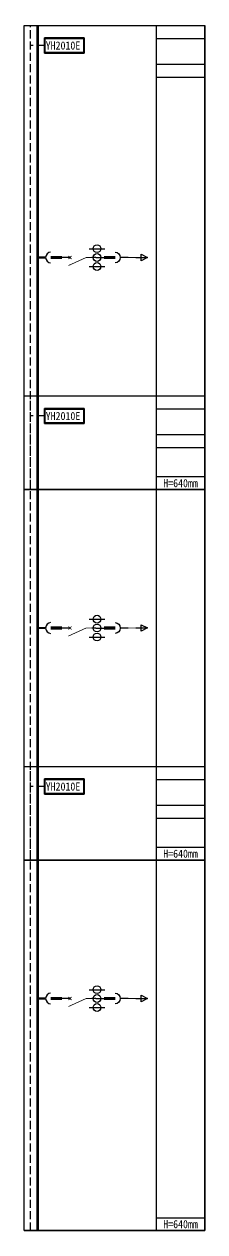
# Model space of a CAD drawing. Header units: millimetres. Extents: x -633009578 to 5705885, y -633235091 to 2571734.
# Drawn here: x 5700285 to 5705885, y 732337 to 769809 of the extents above; entities that cross this region are included whole.
import ezdxf
from ezdxf.enums import TextEntityAlignment as Align

# ---------------------------------------------------------------- set-up
doc = ezdxf.new("R2010")
doc.units = ezdxf.units.MM
doc.header["$LTSCALE"] = 1000
doc.header["$MEASUREMENT"] = 0
doc.linetypes.add('DASH', pattern=[0.35, 0.25, -0.1])
doc.layers.get('0').update_dxf_attribs({"color": 9})
for name, color, linetype in [('ELEMENT', 3, 'Continuous'), ('WIRE-动力', 2, 'Continuous'), ('强电图层-dq', 3, 'Continuous')]:
    doc.layers.add(name, color=color, linetype=linetype)
doc.styles.add('-宋体', font='simhei.ttf', dxfattribs={"width": 0.8})
doc.styles.get("Standard").update_dxf_attribs({"font": 'simhei.ttf', "bigfont": 'hztxt.shx'})

# ---------------------------------------------------------------- blocks, each defined once
blk = doc.blocks.new('$element$00000657')
for points in [[(0, 0), (0, -0.25)], [(0, -1), (0, -0.756)]]:
    blk.add_lwpolyline(points)
blk.add_lwpolyline([(0.167, -0.6, -0.936417), (-0.167, -0.6, -1.067901)], format="xyb")
blk.add_solid([(-0.05, -0.6), (0.05, -0.6), (-0.05, -0.25), (0.05, -0.25)])
at = {"flags": 9}
blk.add_attdef('S', (0, 0), '', height=0.00000667, dxfattribs=at)
blk = doc.blocks.new('$element$00000576')
at = {"const_width": 0.0233}
for points in [[(0, 0), (0, -0.25)], [(0, -1), (0, -0.75), (-0.25, -0.2)], [(-0.047, -0.297), (0.047, -0.203)], [(-0.047, -0.203), (0.047, -0.297)]]:
    blk.add_lwpolyline(points, dxfattribs=at)
at = {"flags": 9}
blk.add_attdef('S', (0, 0), '', height=0.00000667, dxfattribs=at)
blk = doc.blocks.new('CTGRFTYCD64')
at = {"color": 3, "const_width": 30}
blk.add_lwpolyline([(568806, 125112), (568506, 125112)], dxfattribs=at)
at = {"color": 3}
blk.add_lwpolyline([(568806, 125112), (569260, 125112)], dxfattribs=at)
blk.add_lwpolyline([(569010, 124987), (569010, 125237), (569260, 125112), (569010, 124987)], close=True, dxfattribs=at)
at = {"width": 1, "flags": 9}
blk.add_attdef('S', (568635, 125112), '', height=0.00417, rotation=90, dxfattribs=at)
blk = doc.blocks.new('H640mm')
at = {"color": 7}
for p, q in [((5346937, 2000982), (5346937, 2015382)), ((5348437, 2000982), (5348437, 2015382)), ((5346937, 2014982), (5348437, 2014982)), ((5346937, 2014182), (5348437, 2014182)), ((5346937, 2014182), (5348437, 2014182)), ((5346937, 2013782), (5348437, 2013782)), ((5346937, 2001382), (5348437, 2001382)), ((5342837, 2000982), (5348437, 2000982))]:
    blk.add_line(p, q, dxfattribs=at)
at = {"color": 3, "linetype": 'Continuous'}
for p, q in [((5344855, 2008456), (5345335, 2008456)), ((5344855, 2007902), (5345335, 2007902))]:
    blk.add_line(p, q, dxfattribs=at)
at = {"color": 7}
for points in [[(5342837, 2015382), (5348437, 2015382), (5348437, 2000982), (5342837, 2000982)], [(5344693, 2014996), (5343470, 2014996), (5343470, 2014526), (5344693, 2014526)], [(5343470, 2014996), (5344693, 2014996), (5344693, 2014526), (5343470, 2014526)], [(5343490, 2014976), (5344673, 2014976), (5344673, 2014546), (5343490, 2014546)]]:
    blk.add_lwpolyline(points, close=True, dxfattribs=at)
at = {"color": 3}
for points, const_width in [([(5345335, 2008456), (5344855, 2008456)], 24), ([(5344258, 2008182), (5343778, 2008182)], 24), ([(5345310, 2008182), (5344830, 2008182)], 24), ([(5346060, 2008182), (5345816, 2008182)], 24), ([(5346463, 2008182), (5346300, 2008182)], 30), ([(5345335, 2007902), (5344855, 2007902)], 24)]:
    blk.add_lwpolyline(points, dxfattribs=dict(at, const_width=const_width))
for centre in [(5345095, 2008456), (5345095, 2008182), (5345095, 2007902)]:
    blk.add_circle(centre, 120, dxfattribs=at)
at = {"layer": 'WIRE-动力', "color": 3, "linetype": 'Continuous'}
for points, const_width in [([(5343258, 2015382), (5343258, 2000982)], 80), ([(5343502, 2008182), (5343258, 2008182)], 64)]:
    blk.add_lwpolyline(points, dxfattribs=dict(at, const_width=const_width))
at = {"layer": '强电图层-dq', "color": 100, "linetype": 'DASH'}
for p, q in [((5343034, 2000982), (5343034, 2015382)), ((5343470, 2014761), (5343034, 2014761)), ((5343470, 2014761), (5343034, 2014761))]:
    blk.add_line(p, q, dxfattribs=at)
at = {"layer": '强电图层-dq'}
blk.add_line((5345060, 2008182), (5344936, 2008182), dxfattribs=at)
at = {"layer": 'ELEMENT', "yscale": 1000, "zscale": 1000}
for name, p, xscale, rotation in [('$element$00000657', (5344258, 2008182), -1000, 270), ('$element$00000576', (5344008, 2008182), 1000, 90.00000000000001), ('$element$00000657', (5345060, 2008182), 1000, 90.00000000000001)]:
    blk.add_blockref(name, p, dxfattribs=dict(at, xscale=xscale, rotation=rotation))
at = {"layer": '强电图层-dq', "xscale": 0.8, "yscale": 0.8, "zscale": 0.8}
blk.add_blockref('CTGRFTYCD64', (4891255, 1908093), dxfattribs=at)
at = {"color": 3, "linetype": 'Continuous', "style": '-宋体', "width": 0.9}
blk.add_text('YH2010E', height=250, dxfattribs=at).set_placement((5343505, 2014635))
at = {"linetype": 'Continuous', "style": '-宋体', "width": 0.9}
blk.add_text('H=640mm', height=250, dxfattribs=at).set_placement((5347684, 2001056), align=Align.CENTER)

msp = doc.modelspace()

# ---------------------------------------------------------------- block references
for p in [(357448.4, -1245613.3), (357448.4, -1257109), (357448.4, -1268604.6)]:
    msp.add_blockref('H640mm', p)

doc.saveas('drawing.dxf')
